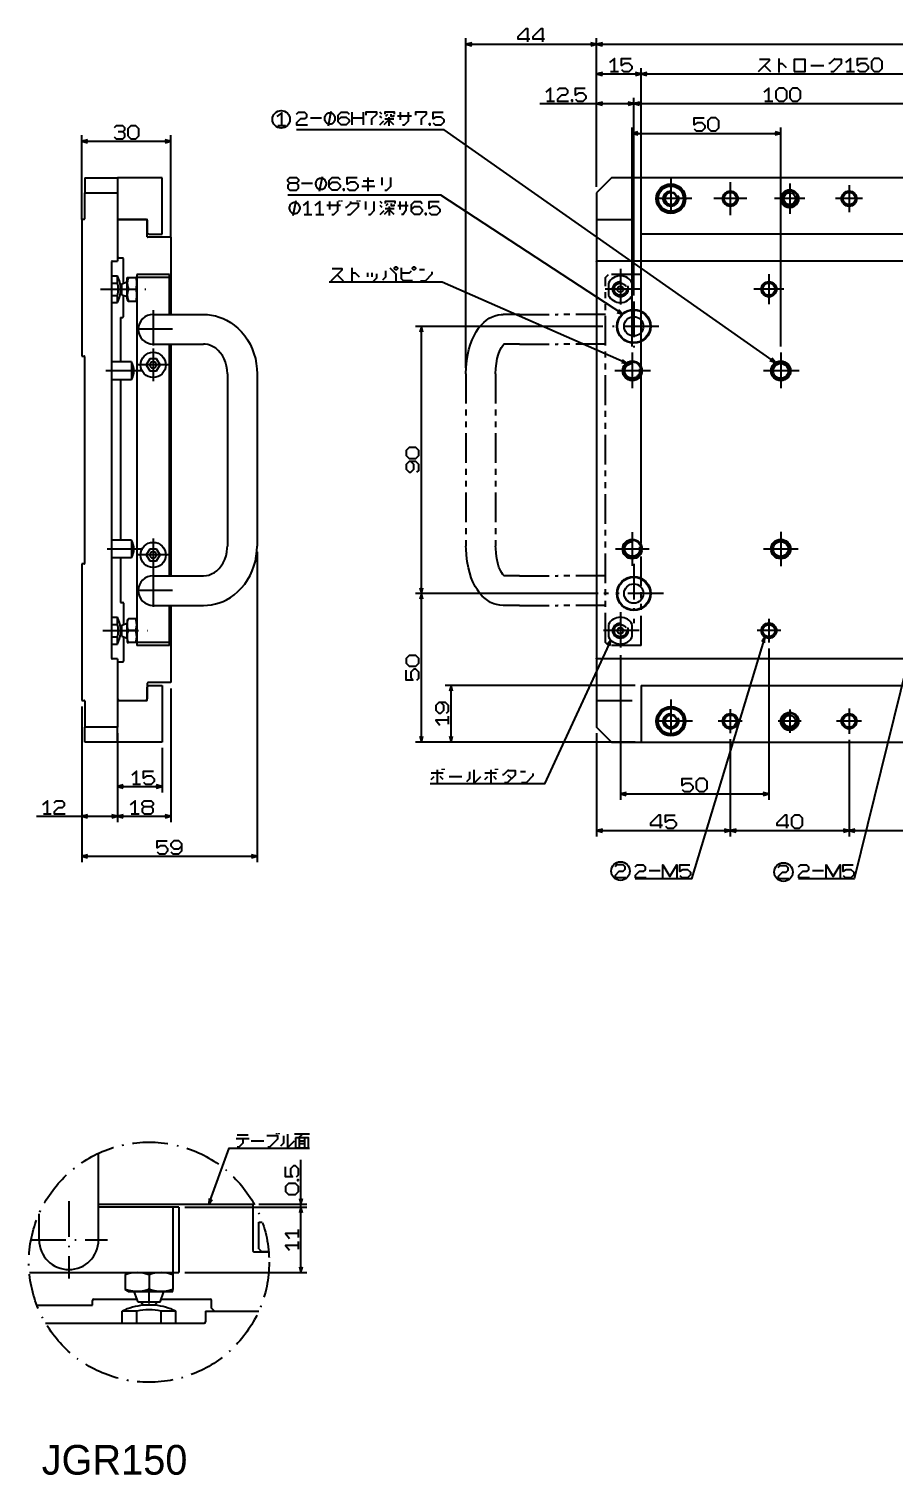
# Model space of a CAD drawing. Extents: x 82 to 790, y 8 to 584.
# Drawn here: x 82.3 to 373.3, y 97.3 to 584.4 of the extents above; entities that cross this region are included whole.
import ezdxf

# ---------------------------------------------------------------- set-up
doc = ezdxf.new("R2010")
doc.units = 0
for name, pattern in [('DASHDOT', [18.5, 12, -3, 0.5, -3]), ('DASHED', [15, 12, -3]), ('DASHSPACE', [30, 12, -18]), ('PHANTOM', [20, 10, -2, 2, -2, 2, -2])]:
    doc.linetypes.add(name, pattern=pattern)
doc.layers.get('0').update_dxf_attribs({"linetype": 'CONTINUOUS'})

# ---------------------------------------------------------------- blocks, each defined once
blk = doc.blocks.new('*U1')
blk.add_text('JGR150', height=10).set_placement((86.62, 97.48))

msp = doc.modelspace()

# ---------------------------------------------------------------- linework, layer by layer
at = {"color": 7}
for p, q in [((229.46, 470.24), (229.46, 581.24)), ((273.46, 531.24), (273.46, 581.24)), ((273.46, 531.24), (273.46, 581.24)), ((229.46, 579.24), (273.46, 579.24)), ((273.46, 579.24), (598.46, 579.24)), ((273.46, 531.24), (273.46, 571.24)), ((288.46, 411.24), (288.46, 571.24)), ((288.46, 471.24), (288.46, 571.24)), ((273.46, 569.24), (288.46, 569.24)), ((288.46, 569.24), (438.46, 569.24)), ((273.46, 531.24), (273.46, 561.24)), ((285.96, 494.63), (285.96, 561.24)), ((285.96, 494.63), (285.96, 561.24)), ((254.32, 559.24), (285.96, 559.24)), ((285.96, 559.24), (385.96, 559.24)), ((285.46, 477.4), (285.46, 551.24)), ((335.46, 477.4), (335.46, 551.24)), ((100.14, 520.24), (100.14, 548.57)), ((100.14, 546.57), (130.14, 546.57)), ((130.14, 514.24), (130.14, 548.57)), ((285.46, 549.24), (335.46, 549.24)), ((101.14, 534.24), (101.14, 529.24)), ((101.14, 534.24), (112.14, 534.24)), ((112.14, 534.24), (112.14, 529.24)), ((127.14, 534.24), (112.14, 534.24)), ((127.14, 515.24), (127.14, 534.24)), ((278.46, 534.24), (273.46, 529.24)), ((593.46, 534.24), (278.46, 534.24)), ((588.46, 534.24), (288.46, 534.24)), ((288.46, 515.24), (288.46, 534.24)), ((101.14, 520.44), (101.14, 529.24)), ((101.14, 529.24), (112.14, 529.24)), ((112.14, 529.24), (112.14, 506.24)), ((273.46, 529.24), (273.46, 506.24)), ((297.31, 529.24), (296.15, 527.24)), ((296.15, 527.24), (297.31, 525.24)), ((299.62, 529.24), (297.31, 529.24)), ((300.77, 527.24), (299.62, 529.24)), ((299.62, 525.24), (300.77, 527.24)), ((297.31, 525.24), (299.62, 525.24)), ((100.14, 520.24), (100.14, 474.24)), ((100.94, 520.24), (100.14, 520.24)), ((112.14, 520.24), (121.94, 520.24)), ((112.64, 520.24), (112.14, 519.74)), ((121.64, 520.24), (112.64, 520.24)), ((121.64, 520.24), (122.14, 519.74)), ((122.14, 520.04), (122.14, 515.74)), ((122.14, 514.44), (122.14, 519.74)), ((122.64, 515.24), (122.14, 515.74)), ((130.14, 514.24), (122.34, 514.24)), ((122.64, 515.24), (127.14, 515.24)), ((130.14, 514.24), (130.14, 488.24)), ((588.46, 515.24), (288.46, 515.24)), ((112.14, 507.74), (112.64, 507.24)), ((113.94, 507.24), (112.64, 507.24)), ((114.14, 498.77), (114.14, 507.04)), ((110.14, 506.04), (110.14, 372.44)), ((110.34, 506.24), (112.14, 506.24)), ((129.64, 501.74), (118.64, 501.74)), ((118.64, 501.74), (118.64, 500.74)), ((129.64, 500.74), (129.64, 501.74)), ((273.46, 506.04), (273.46, 506.24)), ((438.46, 506.24), (273.46, 506.24)), ((273.46, 506.04), (273.46, 372.44)), ((110.14, 501.24), (112.14, 501.24)), ((110.14, 498.8), (112.14, 498.8)), ((112.14, 500.69), (112.14, 501.24)), ((112.14, 498.8), (112.14, 500.69)), ((113.14, 497.62), (113.14, 497.74)), ((113.14, 495.74), (113.14, 497.62)), ((113.64, 498.59), (115.43, 499.24)), ((113.64, 495.86), (113.64, 498.59)), ((115.43, 495.54), (115.43, 499.24)), ((115.43, 499.24), (115.44, 499.24)), ((115.44, 493.23), (115.44, 500.74)), ((115.44, 500.25), (115.77, 500.74)), ((115.45, 500.74), (115.8, 500.74)), ((115.8, 500.74), (118.29, 500.74)), ((118.64, 500.74), (118.29, 500.74)), ((118.64, 500.25), (118.32, 500.74)), ((129.64, 500.74), (118.64, 500.74)), ((118.64, 500.74), (118.64, 377.74)), ((118.64, 493.23), (118.64, 500.74)), ((129.64, 488.24), (129.64, 500.74)), ((277.46, 498.8), (277.46, 494.68)), ((285.46, 494.68), (285.46, 498.8)), ((110.14, 494.68), (112.14, 494.68)), ((110.14, 492.24), (112.14, 492.24)), ((112.14, 492.24), (112.14, 494.68)), ((113.64, 494.89), (113.64, 495.86)), ((113.64, 494.89), (115.43, 494.24)), ((114.14, 487.44), (114.14, 494.71)), ((115.43, 494.24), (115.43, 495.54)), ((115.43, 494.24), (115.44, 494.24)), ((115.44, 493.23), (115.77, 492.74)), ((115.77, 492.74), (115.8, 492.74)), ((115.8, 496.74), (118.29, 496.74)), ((115.8, 492.74), (118.29, 492.74)), ((118.32, 492.74), (118.29, 492.74)), ((118.64, 493.23), (118.32, 492.74)), ((113.14, 487.24), (113.94, 487.24)), ((113.14, 487.24), (113.14, 472.24)), ((124.14, 488.24), (131.64, 488.24)), ((131.64, 488.24), (141.15, 488.24)), ((275.57, 484.24), (212.46, 484.24)), ((214.46, 394.24), (214.46, 484.24)), ((124.14, 478.24), (131.64, 478.24)), ((129.64, 400.24), (129.64, 478.24)), ((130.14, 478.24), (130.14, 400.24)), ((131.64, 478.24), (141.15, 478.24)), ((100.14, 474.24), (100.94, 474.24)), ((101.14, 404.44), (101.14, 474.04)), ((122.99, 473.24), (121.84, 471.24)), ((125.3, 473.24), (122.99, 473.24)), ((126.45, 471.24), (125.3, 473.24)), ((116.84, 472.24), (110.14, 472.24)), ((116.84, 472.24), (116.84, 470.68)), ((116.84, 470.68), (116.84, 466.24)), ((121.84, 471.24), (122.99, 469.24)), ((122.99, 469.24), (125.3, 469.24)), ((125.3, 469.24), (126.45, 471.24)), ((149.14, 468.24), (149.14, 410.24)), ((159.14, 468.24), (159.14, 410.24)), ((116.84, 466.24), (110.14, 466.24)), ((113.14, 466.24), (113.14, 412.24)), ((116.84, 412.24), (110.14, 412.24)), ((116.84, 412.24), (116.84, 410.68)), ((116.84, 410.68), (116.84, 406.24)), ((122.99, 409.24), (121.84, 407.24)), ((125.3, 409.24), (122.99, 409.24)), ((126.45, 407.24), (125.3, 409.24)), ((116.84, 406.24), (110.14, 406.24)), ((113.14, 406.24), (113.14, 391.24)), ((121.84, 407.24), (122.99, 405.24)), ((122.99, 405.24), (125.3, 405.24)), ((125.3, 405.24), (126.45, 407.24)), ((159.14, 408.24), (159.14, 303.78)), ((100.14, 404.24), (100.14, 358.24)), ((100.94, 404.24), (100.14, 404.24)), ((124.14, 400.24), (131.64, 400.24)), ((131.64, 400.24), (141.15, 400.24)), ((113.14, 391.24), (113.94, 391.24)), ((114.14, 391.04), (114.14, 383.77)), ((124.14, 390.24), (131.64, 390.24)), ((129.64, 377.74), (129.64, 390.24)), ((130.14, 390.24), (130.14, 364.24)), ((131.64, 390.24), (141.15, 390.24)), ((273.93, 394.24), (212.46, 394.24)), ((273.93, 394.24), (212.46, 394.24)), ((214.46, 344.24), (214.46, 394.24)), ((110.14, 386.24), (112.14, 386.24)), ((112.14, 385.69), (112.14, 386.24)), ((112.14, 383.8), (112.14, 385.69)), ((115.44, 385.25), (115.77, 385.74)), ((115.44, 385.25), (115.44, 377.74)), ((115.77, 385.74), (115.8, 385.74)), ((118.29, 385.74), (115.8, 385.74)), ((118.32, 385.74), (118.29, 385.74)), ((118.64, 385.25), (118.32, 385.74)), ((118.64, 385.25), (118.64, 377.74)), ((110.14, 383.8), (112.14, 383.8)), ((113.14, 382.62), (113.14, 382.74)), ((113.14, 380.74), (113.14, 382.62)), ((113.64, 383.59), (115.43, 384.24)), ((113.64, 380.86), (113.64, 383.59)), ((113.64, 379.89), (113.64, 380.86)), ((115.43, 380.54), (115.43, 384.24)), ((115.43, 384.24), (115.44, 384.24)), ((115.43, 379.24), (115.43, 380.54)), ((118.29, 381.74), (115.8, 381.74)), ((277.46, 383.8), (277.46, 379.68)), ((285.46, 379.68), (285.46, 383.8)), ((110.14, 379.68), (112.14, 379.68)), ((110.14, 377.24), (112.14, 377.24)), ((112.14, 377.24), (112.14, 379.68)), ((113.64, 379.89), (115.43, 379.24)), ((114.14, 379.71), (114.14, 371.44)), ((115.43, 379.24), (115.44, 379.24)), ((115.44, 378.23), (115.77, 377.74)), ((115.45, 377.74), (115.8, 377.74)), ((118.29, 377.74), (115.8, 377.74)), ((118.64, 377.74), (118.29, 377.74)), ((118.64, 378.23), (118.32, 377.74)), ((129.64, 377.74), (118.64, 377.74)), ((118.64, 377.74), (118.64, 376.74)), ((129.64, 376.74), (118.64, 376.74)), ((129.64, 376.74), (129.64, 377.74)), ((331.46, 375.77), (331.46, 324.73)), ((112.14, 372.24), (110.34, 372.24)), ((112.14, 372.24), (112.14, 349.24)), ((112.14, 370.74), (112.64, 371.24)), ((112.64, 371.24), (113.94, 371.24)), ((273.46, 372.24), (273.46, 372.44)), ((438.46, 372.24), (273.46, 372.24)), ((273.46, 372.24), (273.46, 349.24)), ((281.46, 373.46), (281.46, 324.73)), ((122.14, 364.04), (122.14, 358.74)), ((122.64, 363.24), (122.14, 362.74)), ((122.14, 358.44), (122.14, 362.74)), ((130.14, 364.24), (122.34, 364.24)), ((122.64, 363.24), (127.14, 363.24)), ((127.14, 363.24), (127.14, 344.24)), ((130.14, 362.24), (130.14, 317.24)), ((286.46, 363.24), (222.46, 363.24)), ((224.46, 344.24), (224.46, 363.24)), ((288.46, 363.24), (588.46, 363.24)), ((288.46, 363.24), (288.46, 344.24)), ((100.14, 358.24), (100.94, 358.24)), ((100.14, 356.24), (100.14, 303.78)), ((100.14, 356.24), (100.14, 317.24)), ((101.14, 358.04), (101.14, 349.24)), ((112.64, 358.24), (112.14, 358.74)), ((112.14, 358.24), (121.94, 358.24)), ((121.64, 358.24), (122.14, 358.74)), ((297.31, 353.24), (296.15, 351.24)), ((296.15, 351.24), (297.31, 349.24)), ((299.62, 353.24), (297.31, 353.24)), ((300.77, 351.24), (299.62, 353.24)), ((299.62, 349.24), (300.77, 351.24)), ((112.14, 349.24), (101.14, 349.24)), ((101.14, 344.24), (101.14, 349.24)), ((112.14, 344.24), (112.14, 349.24)), ((112.14, 347.24), (112.14, 327.24)), ((278.46, 344.24), (273.46, 349.24)), ((273.46, 347.24), (273.46, 312.39)), ((297.31, 349.24), (299.62, 349.24)), ((112.14, 344.24), (101.14, 344.24)), ((127.14, 344.24), (112.14, 344.24)), ((112.14, 342.24), (112.14, 317.24)), ((112.14, 342.24), (112.14, 317.24)), ((127.14, 342.24), (127.14, 327.24)), ((276.46, 344.24), (212.46, 344.24)), ((265.03, 344.24), (222.46, 344.24)), ((286.46, 344.24), (271.53, 344.24)), ((278.46, 344.24), (288.46, 344.24)), ((288.46, 344.24), (588.46, 344.24)), ((318.46, 345.21), (318.46, 312.39)), ((318.46, 345.21), (318.46, 312.39)), ((358.46, 345.01), (358.46, 312.39)), ((358.46, 345.01), (358.46, 312.39)), ((112.14, 329.24), (127.14, 329.24)), ((281.46, 326.73), (331.46, 326.73)), ((84.85, 319.24), (112.14, 319.24)), ((112.14, 319.24), (130.14, 319.24)), ((273.46, 314.39), (318.46, 314.39)), ((318.46, 314.39), (358.46, 314.39)), ((358.46, 314.39), (418.46, 314.39)), ((100.14, 305.78), (159.14, 305.78)), ((105.76, 191.55), (105.76, 205.73)), ((173.9, 182.55), (173.9, 203.5)), ((105.76, 176.55), (105.76, 191.55)), ((85.76, 176.55), (85.76, 185.35)), ((105.76, 188.55), (157.76, 188.55)), ((130.76, 187.55), (105.76, 187.55)), ((130.76, 187.55), (130.76, 165.55)), ((132.76, 187.55), (130.76, 187.55)), ((132.76, 187.55), (132.76, 165.55)), ((134.76, 187.55), (175.9, 187.55)), ((134.76, 187.55), (175.9, 187.55)), ((157.76, 188.55), (157.76, 172.95)), ((159.76, 188.55), (175.9, 188.55)), ((173.9, 165.55), (173.9, 187.55)), ((159.76, 173.55), (159.76, 182.55)), ((159.76, 182.55), (160.87, 182.55)), ((158.16, 172.55), (163.04, 172.55)), ((159.76, 173.55), (160.76, 172.55)), ((163.04, 172.55), (160.76, 172.55)), ((82.47, 165.55), (130.76, 165.55)), ((115.74, 165.55), (114.76, 164.9)), ((114.76, 164.9), (114.76, 164.83)), ((114.76, 164.83), (114.76, 159.86)), ((115.74, 165.55), (130.75, 165.55)), ((122.76, 164.83), (122.76, 159.86)), ((129.78, 165.55), (130.76, 164.9)), ((130.76, 165.55), (132.76, 165.55)), ((130.76, 165.54), (130.76, 164.83)), ((130.76, 164.83), (130.76, 159.86)), ((134.76, 165.55), (175.9, 165.55)), ((103.76, 154.55), (103.76, 156.15)), ((104.16, 156.55), (118.69, 156.55)), ((114.76, 159.79), (114.76, 159.86)), ((115.74, 159.15), (114.76, 159.79)), ((115.74, 159.15), (130.75, 159.15)), ((117.76, 159.12), (117.76, 159.15)), ((125.15, 159.12), (117.76, 159.12)), ((119.06, 155.55), (117.76, 159.12)), ((127.76, 159.12), (125.15, 159.12)), ((126.46, 155.55), (127.76, 159.12)), ((126.82, 156.55), (143.36, 156.55)), ((127.76, 159.12), (127.76, 159.15)), ((129.78, 159.15), (130.76, 159.79)), ((130.76, 159.15), (130.76, 159.86)), ((143.76, 153.55), (143.76, 156.15)), ((85.01, 154.55), (103.76, 154.55)), ((114.86, 152.55), (113.76, 152.55)), ((113.76, 148.55), (113.76, 152.55)), ((118.63, 152.55), (114.86, 152.55)), ((118.63, 148.55), (118.63, 152.55)), ((124.53, 155.55), (119.06, 155.55)), ((121, 154.54), (120.76, 154.54)), ((124.76, 154.54), (121, 154.54)), ((126.46, 155.55), (124.53, 155.55)), ((126.88, 148.55), (126.88, 152.55)), ((131.76, 152.55), (126.88, 152.55)), ((131.76, 148.55), (131.76, 152.55)), ((141.76, 152.55), (141.76, 148.95)), ((141.76, 152.55), (159.68, 152.55)), ((144.76, 152.55), (143.76, 153.55)), ((87.9, 148.55), (141.36, 148.55))]:
    msp.add_line(p, q, dxfattribs=at)
at = {"color": 7, "linetype": 'DASHDOT'}
for p, q in [((298.46, 534.25), (298.46, 520.24)), ((318.46, 532.82), (318.46, 521.66)), ((338.46, 532.33), (338.46, 522.15)), ((358.46, 531.8), (358.46, 522.68)), ((305.47, 527.24), (291.46, 527.24)), ((301.15, 527.24), (295.78, 527.24)), ((298.46, 529.93), (298.46, 524.56)), ((324.04, 527.24), (312.88, 527.24)), ((343.55, 527.24), (333.37, 527.24)), ((363.02, 527.24), (353.9, 527.24)), ((281.46, 503.64), (281.46, 489.84)), ((331.46, 501.79), (331.46, 491.7)), ((106.37, 496.74), (121.64, 496.74)), ((118.69, 496.74), (118.25, 496.74)), ((288.36, 496.74), (274.56, 496.74)), ((285.96, 492.63), (285.96, 475.85)), ((336.51, 496.74), (326.42, 496.74)), ((124.14, 489.74), (124.14, 476.74)), ((130.64, 483.24), (117.64, 483.24)), ((294.35, 484.24), (277.57, 484.24)), ((124.14, 476.77), (124.14, 465.72)), ((285.46, 475.4), (285.46, 463.09)), ((335.46, 475.4), (335.46, 463.08)), ((120.19, 469.24), (106.8, 469.24)), ((129.67, 471.24), (118.62, 471.24)), ((291.62, 469.24), (279.31, 469.24)), ((341.62, 469.24), (329.3, 469.24)), ((285.46, 414.91), (285.46, 403.58)), ((335.46, 415.07), (335.46, 403.41)), ((120.71, 409.24), (106.27, 409.24)), ((124.14, 412.77), (124.14, 401.72)), ((291.13, 409.24), (279.8, 409.24)), ((341.29, 409.24), (329.63, 409.24)), ((129.67, 407.24), (118.62, 407.24)), ((285.96, 404.28), (285.96, 384.21)), ((124.14, 401.74), (124.14, 388.74)), ((130.64, 395.24), (117.64, 395.24)), ((296, 394.24), (275.93, 394.24)), ((281.46, 388.02), (281.46, 375.46)), ((331.46, 385.72), (331.46, 377.77)), ((107.16, 381.74), (122.29, 381.74)), ((118.69, 381.74), (118.25, 381.74)), ((287.74, 381.74), (275.18, 381.74)), ((335.44, 381.74), (327.49, 381.74)), ((298.46, 358.55), (298.46, 343.94)), ((305.77, 351.24), (291.16, 351.24)), ((301.15, 351.24), (295.78, 351.24)), ((298.46, 353.93), (298.46, 348.56)), ((322.5, 351.24), (314.43, 351.24)), ((318.46, 355.28), (318.46, 347.21)), ((342.36, 351.24), (334.56, 351.24)), ((338.46, 355.14), (338.46, 347.34)), ((362.69, 351.24), (354.23, 351.24)), ((358.46, 355.47), (358.46, 347.01)), ((95.76, 189.55), (95.76, 163.55)), ((82.76, 176.55), (108.76, 176.55)), ((122.76, 165.63), (122.76, 164.76)), ((122.76, 155.11), (122.76, 160.29))]:
    msp.add_line(p, q, dxfattribs=at)
at = {"color": 7, "linetype": 'DASHED'}
for p, q in [((273.46, 520.24), (288.46, 520.24)), ((273.46, 358.24), (288.46, 358.24)), ((288.46, 344.24), (588.46, 344.24))]:
    msp.add_line(p, q, dxfattribs=at)
at = {"color": 7, "linetype": 'PHANTOM'}
for p, q in [((276.46, 500.74), (277.46, 501.74)), ((288.46, 501.74), (277.46, 501.74)), ((288.46, 376.74), (288.46, 501.74)), ((276.46, 377.74), (276.46, 500.74)), ((247.45, 488.24), (241.96, 488.24)), ((247.45, 488.24), (260.44, 488.24)), ((276.46, 488.24), (260.44, 488.24)), ((247.45, 478.24), (242.27, 478.24)), ((247.45, 478.24), (260.44, 478.24)), ((276.46, 478.24), (260.44, 478.24)), ((229.46, 468.24), (229.46, 410.24)), ((239.46, 468.24), (239.46, 410.24)), ((247.45, 400.24), (242.27, 400.24)), ((247.45, 400.24), (260.44, 400.24)), ((276.46, 400.24), (260.44, 400.24)), ((247.45, 390.24), (241.96, 390.24)), ((247.45, 390.24), (260.44, 390.24)), ((276.46, 390.24), (260.44, 390.24)), ((277.46, 376.74), (276.46, 377.74)), ((288.46, 376.74), (277.46, 376.74))]:
    msp.add_line(p, q, dxfattribs=at)
at = {"color": 7}
for points in [[(231.39, 579.76), (229.46, 579.24), (231.39, 578.72)], [(250.3, 580.08), (250.3, 584.41), (249.63, 584.41), (246.96, 581.74), (246.96, 581.08), (250.96, 581.08)], [(255.3, 580.08), (255.3, 584.41), (254.63, 584.41), (251.96, 581.74), (251.96, 581.08), (255.96, 581.08)], [(271.53, 578.72), (273.46, 579.24), (271.53, 579.76)], [(275.39, 579.76), (273.46, 579.24), (275.39, 578.72)], [(279.47, 570.08), (279.47, 574.41), (277.8, 573.08)], [(278.14, 570.08), (280.8, 570.08)], [(281.8, 570.74), (282.47, 570.08), (284.47, 570.08), (285.47, 571.08), (285.47, 571.74), (284.47, 572.74), (282.8, 572.74), (281.8, 572.08), (281.8, 574.41), (285.14, 574.41)], [(327.96, 570.08), (331.63, 573.74), (331.63, 574.08), (328.3, 574.08)], [(329.96, 572.08), (331.96, 570.08)], [(334.96, 569.74), (334.96, 574.41)], [(334.96, 572.74), (335.96, 572.74), (337.3, 571.41)], [(345.63, 572.08), (349.96, 572.08)], [(353.63, 574.41), (351.96, 572.74), (351.63, 572.74)], [(352.3, 570.08), (353.3, 570.08), (355.96, 572.74), (355.96, 574.08), (353.3, 574.08)], [(358.96, 570.08), (358.96, 574.41), (357.3, 573.08)], [(357.63, 570.08), (360.3, 570.08)], [(361.3, 570.74), (361.96, 570.08), (363.96, 570.08), (364.96, 571.08), (364.96, 571.74), (363.96, 572.74), (362.3, 572.74), (361.3, 572.08), (361.3, 574.41), (364.63, 574.41)], [(275.39, 569.76), (273.46, 569.24), (275.39, 568.72)], [(286.53, 568.72), (288.46, 569.24), (286.53, 569.76)], [(290.39, 569.76), (288.46, 569.24), (290.39, 568.72)], [(257.98, 560.08), (257.98, 564.41), (256.32, 563.08)], [(260.32, 563.74), (260.98, 564.41), (262.98, 564.41), (263.65, 563.74), (263.65, 562.74), (262.98, 562.08), (261.65, 562.08), (260.32, 560.74), (260.32, 560.08), (263.98, 560.08)], [(266.32, 560.74), (266.98, 560.08), (268.98, 560.08), (269.98, 561.08), (269.98, 561.74), (268.98, 562.74), (267.32, 562.74), (266.32, 562.08), (266.32, 564.41), (269.65, 564.41)], [(331.46, 560.08), (331.46, 564.41), (329.8, 563.08)], [(167.43, 551.86), (167.43, 556.19), (165.76, 554.86)], [(172.46, 555.74), (173.13, 556.41), (175.13, 556.41), (175.8, 555.74), (175.8, 554.74), (175.13, 554.08), (173.8, 554.08), (172.46, 552.74), (172.46, 552.08), (176.13, 552.08)], [(183.13, 551.74), (184.13, 556.74)], [(186.46, 553.74), (187.46, 554.74), (189.13, 554.74), (190.13, 553.74), (190.13, 553.08), (189.13, 552.08), (187.46, 552.08), (186.46, 553.08), (186.46, 555.41), (187.46, 556.41), (189.46, 556.41), (190.13, 555.74)], [(191.13, 552.08), (191.13, 556.41)], [(194.8, 556.41), (194.8, 552.08)], [(197.8, 552.08), (197.8, 554.08), (199.46, 555.74), (199.46, 556.41), (195.8, 556.41), (195.8, 555.41)], [(201.13, 555.74), (200.46, 556.41)], [(205.46, 555.74), (205.46, 556.41), (202.13, 556.41), (202.13, 555.74)], [(202.46, 555.08), (203.13, 555.74)], [(204.13, 555.74), (204.13, 555.08), (205.13, 555.08), (205.13, 555.41)], [(207.46, 553.74), (207.46, 556.41)], [(208.13, 552.08), (208.8, 552.08), (210.13, 553.41), (210.13, 556.41)], [(214.46, 552.08), (214.46, 554.08), (216.13, 555.74), (216.13, 556.41), (212.46, 556.41), (212.46, 555.41)], [(218.46, 552.74), (219.13, 552.08), (221.13, 552.08), (222.13, 553.08), (222.13, 553.74), (221.13, 554.74), (219.46, 554.74), (218.46, 554.08), (218.46, 556.41), (221.8, 556.41)], [(256.65, 560.08), (259.32, 560.08)], [(275.39, 559.76), (273.46, 559.24), (275.39, 558.72)], [(284.03, 558.72), (285.96, 559.24), (284.03, 559.76)], [(287.89, 559.76), (285.96, 559.24), (287.89, 558.72)], [(330.13, 560.08), (332.8, 560.08)], [(113.98, 549.74), (114.64, 550.4), (114.64, 551.07), (113.98, 551.74), (111.64, 551.74), (110.98, 551.07)], [(166.1, 551.86), (168.76, 551.86)], [(333.71, 472.03), (222.13, 550.41), (172.46, 550.41)], [(177.13, 554.41), (180.8, 554.41)], [(191.13, 554.41), (194.8, 554.41)], [(201.13, 554.41), (200.46, 555.08)], [(200.46, 552.08), (201.8, 553.41)], [(203.13, 553.41), (201.8, 552.08)], [(202.13, 554.08), (205.13, 554.08)], [(203.46, 554.74), (203.46, 551.74)], [(205.13, 552.08), (203.8, 553.41)], [(211.13, 555.08), (206.46, 555.08)], [(306.3, 550.74), (306.96, 550.08), (308.96, 550.08), (309.96, 551.08), (309.96, 551.74), (308.96, 552.74), (307.3, 552.74), (306.3, 552.08), (306.3, 554.41), (309.63, 554.41)], [(102.08, 547.09), (100.14, 546.57), (102.08, 546.05)], [(110.98, 548.07), (111.64, 547.4), (113.98, 547.4), (114.64, 548.07), (114.64, 549.07), (113.98, 549.74), (112.31, 549.74)], [(128.21, 546.05), (130.14, 546.57), (128.21, 547.09)], [(287.39, 549.76), (285.46, 549.24), (287.39, 548.72)], [(333.53, 548.72), (335.46, 549.24), (333.53, 549.76)], [(170.13, 532.41), (169.46, 531.74), (169.46, 530.74), (170.13, 530.08), (172.46, 530.08), (173.13, 530.74), (173.13, 531.74), (172.46, 532.41), (170.13, 532.41), (169.46, 533.08), (169.46, 533.74), (170.13, 534.41), (172.46, 534.41), (173.13, 533.74), (173.13, 533.08), (172.46, 532.41)], [(174.13, 532.41), (177.8, 532.41)], [(180.13, 529.74), (181.13, 534.74)], [(183.46, 531.74), (184.46, 532.74), (186.13, 532.74), (187.13, 531.74), (187.13, 531.08), (186.13, 530.08), (184.46, 530.08), (183.46, 531.08), (183.46, 533.41), (184.46, 534.41), (186.46, 534.41), (187.13, 533.74)], [(189.46, 530.74), (190.13, 530.08), (192.13, 530.08), (193.13, 531.08), (193.13, 531.74), (192.13, 532.74), (190.46, 532.74), (189.46, 532.08), (189.46, 534.41), (192.8, 534.41)], [(194.46, 531.41), (198.8, 531.41)], [(198.46, 533.08), (194.8, 533.08)], [(196.46, 534.41), (196.46, 529.74)], [(201.13, 534.41), (201.13, 531.74)], [(202.13, 530.08), (202.8, 530.08), (204.13, 531.41), (204.13, 534.41)], [(282.25, 488.3), (220.99, 528.41), (169.46, 528.41)], [(171.27, 521.57), (172.27, 526.57)], [(176.27, 521.9), (176.27, 526.23), (174.61, 524.9)], [(180.27, 521.9), (180.27, 526.23), (178.61, 524.9)], [(183.61, 523.57), (183.61, 526.23)], [(184.27, 521.9), (184.94, 521.9), (186.27, 523.23), (186.27, 526.23)], [(186.94, 526.23), (186.94, 526.57)], [(187.61, 526.57), (187.61, 526.23)], [(190.61, 526.23), (190.61, 525.57), (189.27, 524.23), (188.94, 524.23)], [(192.94, 526.23), (192.94, 526.57)], [(193.61, 526.57), (193.61, 526.23)], [(195.61, 526.23), (195.61, 523.57)], [(196.61, 521.9), (197.27, 521.9), (198.61, 523.23), (198.61, 526.23)], [(201.27, 525.57), (200.61, 526.23)], [(205.61, 525.57), (205.61, 526.23), (202.27, 526.23), (202.27, 525.57)], [(207.27, 523.57), (207.27, 526.23)], [(209.27, 526.23), (209.27, 523.23), (208.27, 521.9), (207.77, 521.9)], [(211.11, 523.57), (212.11, 524.57), (213.77, 524.57), (214.77, 523.57), (214.77, 522.9), (213.77, 521.9), (212.11, 521.9), (211.11, 522.9), (211.11, 525.23), (212.11, 526.23), (214.11, 526.23), (214.77, 525.57)], [(217.11, 522.57), (217.77, 521.9), (219.77, 521.9), (220.77, 522.9), (220.77, 523.57), (219.77, 524.57), (218.11, 524.57), (217.11, 523.9), (217.11, 526.23), (220.44, 526.23)], [(174.94, 521.9), (177.61, 521.9)], [(178.94, 521.9), (181.61, 521.9)], [(187.27, 524.9), (182.61, 524.9)], [(189.61, 521.9), (190.61, 521.9), (193.27, 524.57), (193.27, 525.57), (190.61, 525.57)], [(201.27, 524.23), (200.61, 524.9)], [(200.61, 521.9), (201.94, 523.23)], [(203.27, 523.23), (201.94, 521.9)], [(202.27, 523.9), (205.27, 523.9)], [(202.61, 524.9), (203.27, 525.57)], [(203.61, 524.57), (203.61, 521.57)], [(205.27, 521.9), (203.94, 523.23)], [(204.27, 525.57), (204.27, 524.9), (205.27, 524.9), (205.27, 525.23)], [(206.52, 524.9), (210.02, 524.9)], [(184.13, 499.58), (187.8, 503.24), (187.8, 503.58), (184.46, 503.58)], [(191.13, 499.24), (191.13, 503.91)], [(191.13, 502.24), (192.13, 502.24), (193.46, 500.91)], [(196.46, 500.91), (196.46, 502.24)], [(197.46, 499.24), (198.13, 499.24), (199.46, 500.58), (199.46, 501.91)], [(197.8, 502.24), (197.8, 500.91)], [(201.46, 499.91), (202.46, 500.91), (202.46, 502.91)], [(203.8, 503.91), (205.8, 501.91), (205.8, 499.58)], [(211.46, 499.58), (208.46, 499.58), (207.8, 500.24), (207.8, 503.91)], [(207.8, 502.24), (210.46, 502.24), (211.13, 502.91)], [(215.46, 503.24), (213.8, 503.24)], [(214.13, 499.58), (215.8, 499.58), (218.13, 501.91), (218.13, 502.58)], [(115.8, 500.74), (115.63, 500.17), (115.52, 499.6), (115.45, 498.8), (115.5, 498), (115.62, 497.38), (115.8, 496.74)], [(118.29, 500.74), (118.46, 500.17), (118.57, 499.6), (118.64, 498.8), (118.59, 498), (118.47, 497.38), (118.29, 496.74)], [(283.78, 471.72), (221.46, 499.16), (183.46, 499.16)], [(186.13, 501.58), (188.13, 499.58)], [(115.8, 496.74), (115.63, 496.17), (115.52, 495.6), (115.45, 494.8), (115.5, 494), (115.62, 493.38), (115.8, 492.74)], [(118.29, 496.74), (118.46, 496.17), (118.57, 495.6), (118.64, 494.8), (118.59, 494), (118.47, 493.38), (118.29, 492.74)], [(141.15, 488.24), (142.49, 488.19), (143.82, 488.02), (145.17, 487.74), (146.42, 487.37), (147.67, 486.89), (148.88, 486.31), (150.16, 485.57), (151.43, 484.67), (152.71, 483.58), (153.9, 482.38), (154.97, 481.07), (155.93, 479.66), (156.77, 478.18), (157.49, 476.63), (158.08, 475.02), (158.55, 473.37), (158.88, 471.68), (159.08, 469.97), (159.14, 468.24)], [(280.35, 488.93), (282.25, 488.3), (280.92, 489.79)], [(214.98, 482.31), (214.46, 484.24), (213.94, 482.31)], [(149.14, 468.24), (149.07, 469.57), (148.86, 470.87), (148.51, 472.12), (148.04, 473.29), (147.44, 474.38), (146.75, 475.35), (146.01, 476.15), (145.2, 476.85), (144.36, 477.39), (143.46, 477.81), (142.54, 478.09), (141.67, 478.22), (141.15, 478.24)], [(281.8, 472.03), (283.78, 471.72), (282.22, 472.98)], [(331.83, 472.71), (333.71, 472.03), (332.43, 473.56)], [(212.96, 435.08), (213.63, 435.74), (213.63, 437.74), (212.63, 438.74), (210.3, 438.74), (209.3, 437.74), (209.3, 436.08), (210.3, 435.08), (210.96, 435.08), (211.96, 436.08), (211.96, 437.74), (210.96, 438.74)], [(141.15, 390.24), (142.49, 390.3), (143.82, 390.46), (145.17, 390.74), (146.42, 391.11), (147.67, 391.6), (148.88, 392.17), (150.16, 392.92), (151.43, 393.81), (152.71, 394.9), (153.9, 396.11), (154.97, 397.42), (155.93, 398.82), (156.77, 400.3), (157.49, 401.85), (158.08, 403.46), (158.55, 405.12), (158.88, 406.81), (159.08, 408.52), (159.14, 410.24)], [(141.15, 400.24), (142.06, 400.31), (142.89, 400.48), (143.84, 400.84), (144.76, 401.34), (145.55, 401.92), (146.35, 402.67), (147.07, 403.55), (147.71, 404.56), (148.25, 405.68), (148.68, 406.89), (148.97, 408.16), (149.12, 409.48), (149.14, 410.24)], [(213.94, 396.17), (214.46, 394.24), (214.98, 396.17)], [(214.98, 392.31), (214.46, 394.24), (213.94, 392.31)], [(115.8, 381.74), (115.63, 382.32), (115.52, 382.88), (115.45, 383.69), (115.5, 384.49), (115.62, 385.11), (115.8, 385.74)], [(118.29, 381.74), (118.46, 382.32), (118.57, 382.88), (118.64, 383.69), (118.59, 384.49), (118.47, 385.11), (118.29, 385.74)], [(115.8, 377.74), (115.63, 378.32), (115.52, 378.88), (115.45, 379.69), (115.5, 380.49), (115.62, 381.11), (115.8, 381.74)], [(118.29, 377.74), (118.46, 378.32), (118.57, 378.88), (118.64, 379.69), (118.59, 380.49), (118.47, 381.11), (118.29, 381.74)], [(278.26, 378.58), (255.92, 330.16), (217.46, 330.16)], [(277.92, 376.61), (278.26, 378.58), (276.98, 377.04)], [(330.1, 379.65), (305.46, 298.16), (286.46, 298.16)], [(330.03, 377.65), (330.1, 379.65), (329.04, 377.95)], [(380.26, 379.55), (360.13, 298.16), (341.46, 298.16)], [(212.96, 365.08), (213.63, 365.74), (213.63, 367.74), (212.63, 368.74), (211.96, 368.74), (210.96, 367.74), (210.96, 366.08), (211.63, 365.08), (209.3, 365.08), (209.3, 368.41)], [(224.98, 361.31), (224.46, 363.24), (223.94, 361.31)], [(222.96, 353.91), (223.63, 354.58), (223.63, 356.58), (222.63, 357.58), (220.3, 357.58), (219.3, 356.58), (219.3, 354.91), (220.3, 353.91), (220.96, 353.91), (221.96, 354.91), (221.96, 356.58), (220.96, 357.58)], [(223.63, 351.58), (219.3, 351.58), (220.63, 349.91)], [(223.63, 350.24), (223.63, 352.91)], [(213.94, 346.17), (214.46, 344.24), (214.98, 346.17)], [(223.94, 346.17), (224.46, 344.24), (224.98, 346.17)], [(118.59, 330.08), (118.59, 334.41), (116.93, 333.08)], [(120.93, 330.74), (121.59, 330.08), (123.59, 330.08), (124.59, 331.08), (124.59, 331.74), (123.59, 332.74), (121.93, 332.74), (120.93, 332.08), (120.93, 334.41), (124.26, 334.41)], [(217.8, 333.91), (221.8, 333.91)], [(217.8, 331.58), (218.8, 332.58)], [(219.8, 334.91), (219.8, 330.58)], [(221.8, 331.58), (220.8, 332.58)], [(221.46, 335.24), (221.46, 334.91)], [(222.13, 334.91), (222.13, 335.24)], [(223.8, 332.58), (228.13, 332.58)], [(229.8, 330.91), (230.8, 331.91), (230.8, 334.24)], [(232.13, 334.91), (232.13, 330.58), (232.46, 330.58), (234.46, 332.58)], [(235.8, 333.91), (239.8, 333.91)], [(235.8, 331.58), (236.8, 332.58)], [(237.8, 334.91), (237.8, 330.58)], [(239.8, 331.58), (238.8, 332.58)], [(239.46, 335.24), (239.46, 334.91)], [(240.13, 334.91), (240.13, 335.24)], [(243.8, 334.91), (242.13, 333.24), (241.8, 333.24)], [(242.46, 330.58), (243.46, 330.58), (246.13, 333.24), (246.13, 334.58), (243.46, 334.58)], [(243.46, 333.24), (244.8, 331.91)], [(249.46, 334.24), (247.8, 334.24)], [(248.13, 330.58), (249.8, 330.58), (252.13, 332.91), (252.13, 333.58)], [(302.3, 328.23), (302.96, 327.57), (304.96, 327.57), (305.96, 328.57), (305.96, 329.23), (304.96, 330.23), (303.3, 330.23), (302.3, 329.57), (302.3, 331.9), (305.63, 331.9)], [(114.08, 329.76), (112.14, 329.24), (114.08, 328.72)], [(117.26, 330.08), (119.93, 330.08)], [(125.21, 328.72), (127.14, 329.24), (125.21, 329.76)], [(283.39, 327.25), (281.46, 326.73), (283.39, 326.22)], [(329.53, 326.22), (331.46, 326.73), (329.53, 327.25)], [(88.52, 320.08), (88.52, 324.41), (86.85, 323.08)], [(90.85, 323.74), (91.52, 324.41), (93.52, 324.41), (94.18, 323.74), (94.18, 322.74), (93.52, 322.08), (92.18, 322.08), (90.85, 320.74), (90.85, 320.08), (94.52, 320.08)], [(118.12, 320.08), (118.12, 324.41), (116.45, 323.08)], [(121.12, 322.41), (120.45, 321.74), (120.45, 320.74), (121.12, 320.08), (123.45, 320.08), (124.12, 320.74), (124.12, 321.74), (123.45, 322.41), (121.12, 322.41), (120.45, 323.08), (120.45, 323.74), (121.12, 324.41), (123.45, 324.41), (124.12, 323.74), (124.12, 323.08), (123.45, 322.41)], [(87.18, 320.08), (89.85, 320.08)], [(102.08, 319.76), (100.14, 319.24), (102.08, 318.72)], [(110.21, 318.72), (112.14, 319.24), (110.21, 319.76)], [(114.08, 319.76), (112.14, 319.24), (114.08, 318.72)], [(116.79, 320.08), (119.45, 320.08)], [(128.21, 318.72), (130.14, 319.24), (128.21, 319.76)], [(294.96, 315.23), (294.96, 319.56), (294.3, 319.56), (291.63, 316.89), (291.63, 316.23), (295.63, 316.23)], [(296.63, 315.89), (297.3, 315.23), (299.3, 315.23), (300.3, 316.23), (300.3, 316.89), (299.3, 317.89), (297.63, 317.89), (296.63, 317.23), (296.63, 319.56), (299.96, 319.56)], [(337.46, 315.23), (337.46, 319.56), (336.8, 319.56), (334.13, 316.89), (334.13, 316.23), (338.13, 316.23)], [(275.39, 314.91), (273.46, 314.39), (275.39, 313.88)], [(316.53, 313.88), (318.46, 314.39), (316.53, 314.91)], [(320.39, 314.91), (318.46, 314.39), (320.39, 313.88)], [(356.53, 313.88), (358.46, 314.39), (356.53, 314.91)], [(360.39, 314.91), (358.46, 314.39), (360.39, 313.88)], [(125.48, 307.28), (126.14, 306.61), (128.14, 306.61), (129.14, 307.61), (129.14, 308.28), (128.14, 309.28), (126.48, 309.28), (125.48, 308.61), (125.48, 310.94), (128.81, 310.94)], [(130.14, 307.28), (130.81, 306.61), (132.81, 306.61), (133.81, 307.61), (133.81, 309.94), (132.81, 310.94), (131.14, 310.94), (130.14, 309.94), (130.14, 309.28), (131.14, 308.28), (132.81, 308.28), (133.81, 309.28)], [(102.08, 306.29), (100.14, 305.78), (102.08, 305.26)], [(157.21, 305.26), (159.14, 305.78), (157.21, 306.29)], [(279.66, 302.31), (280.32, 302.98), (282.32, 302.98), (282.99, 302.31), (282.99, 301.31), (282.32, 300.64), (280.99, 300.64), (279.66, 299.31), (279.66, 298.64), (283.32, 298.64)], [(286.46, 302.24), (287.13, 302.91), (289.13, 302.91), (289.8, 302.24), (289.8, 301.24), (289.13, 300.58), (287.8, 300.58), (286.46, 299.24), (286.46, 298.58), (290.13, 298.58)], [(295.8, 298.58), (295.8, 302.91), (298.13, 298.91), (300.46, 302.91), (300.46, 298.58)], [(301.46, 299.24), (302.13, 298.58), (304.13, 298.58), (305.13, 299.58), (305.13, 300.24), (304.13, 301.24), (302.46, 301.24), (301.46, 300.58), (301.46, 302.91), (304.8, 302.91)], [(334.56, 301.97), (335.22, 302.64), (337.22, 302.64), (337.89, 301.97), (337.89, 300.97), (337.22, 300.3), (335.89, 300.3), (334.56, 298.97), (334.56, 298.3), (338.22, 298.3)], [(341.46, 302.24), (342.13, 302.91), (344.13, 302.91), (344.8, 302.24), (344.8, 301.24), (344.13, 300.58), (342.8, 300.58), (341.46, 299.24), (341.46, 298.58), (345.13, 298.58)], [(350.8, 298.58), (350.8, 302.91), (353.13, 298.91), (355.46, 302.91), (355.46, 298.58)], [(356.46, 299.24), (357.13, 298.58), (359.13, 298.58), (360.13, 299.58), (360.13, 300.24), (359.13, 301.24), (357.46, 301.24), (356.46, 300.58), (356.46, 302.91), (359.8, 302.91)], [(291.13, 300.91), (294.8, 300.91)], [(346.13, 300.91), (349.8, 300.91)], [(156.42, 210.55), (152.09, 210.55)], [(152.42, 211.88), (156.09, 211.88)], [(152.42, 207.88), (153.09, 207.88), (154.42, 209.21), (154.42, 210.55)], [(157.09, 209.88), (161.42, 209.88)], [(162.76, 207.88), (163.42, 207.88), (166.09, 210.55), (166.09, 211.55), (162.42, 211.55)], [(165.76, 212.21), (165.76, 212.55)], [(166.42, 212.55), (166.42, 212.21)], [(167.09, 208.21), (168.09, 209.21), (168.09, 211.55)], [(169.42, 212.21), (169.42, 207.88), (169.76, 207.88), (171.76, 209.88)], [(176.76, 212.21), (171.76, 212.21)], [(173.09, 210.88), (174.42, 212.21)], [(173.42, 207.55), (173.42, 210.88)], [(173.42, 209.88), (175.09, 209.88)], [(175.09, 210.88), (175.09, 207.55)], [(142.87, 188.55), (149.76, 207.46), (176.76, 207.46)], [(175.09, 208.88), (173.42, 208.88)], [(172.4, 197.83), (173.07, 198.5), (173.07, 200.5), (172.07, 201.5), (171.4, 201.5), (170.4, 200.5), (170.4, 198.83), (171.07, 197.83), (168.74, 197.83), (168.74, 201.17)], [(143.04, 190.54), (142.87, 188.55), (144.01, 190.18)], [(173.39, 190.48), (173.9, 188.55), (174.42, 190.48)], [(174.42, 185.61), (173.9, 187.55), (173.39, 185.61)], [(174.42, 185.61), (173.9, 187.55), (173.39, 185.61)], [(173.07, 178.71), (168.74, 178.71), (170.07, 177.05)], [(173.07, 177.38), (173.07, 180.05)], [(173.07, 173.38), (173.07, 176.05)], [(173.07, 174.71), (168.74, 174.71), (170.07, 173.05)], [(173.39, 167.48), (173.9, 165.55), (174.42, 167.48)], [(122.76, 164.83), (121.6, 165.17), (120.47, 165.41), (118.87, 165.54), (117.26, 165.44), (116.02, 165.2), (114.76, 164.83)], [(130.76, 164.83), (129.6, 165.17), (128.47, 165.41), (126.87, 165.54), (125.26, 165.44), (124.02, 165.2), (122.76, 164.83)], [(122.76, 159.86), (121.6, 159.52), (120.47, 159.29), (118.87, 159.15), (117.26, 159.25), (116.02, 159.49), (114.76, 159.86)], [(130.76, 159.86), (129.6, 159.52), (128.47, 159.29), (126.87, 159.15), (125.26, 159.25), (124.02, 159.49), (122.76, 159.86)]]:
    msp.add_lwpolyline(points, dxfattribs=at)
for points in [[(339.96, 570.08), (343.63, 570.08), (343.63, 574.08), (339.96, 574.08)], [(365.96, 571.08), (366.96, 570.08), (368.63, 570.08), (369.63, 571.08), (369.63, 573.41), (368.63, 574.41), (366.96, 574.41), (365.96, 573.41)], [(264.98, 560.08), (265.32, 560.08), (265.32, 560.41), (264.98, 560.41)], [(333.8, 561.08), (334.8, 560.08), (336.46, 560.08), (337.46, 561.08), (337.46, 563.41), (336.46, 564.41), (334.8, 564.41), (333.8, 563.41)], [(338.46, 561.08), (339.46, 560.08), (341.13, 560.08), (342.13, 561.08), (342.13, 563.41), (341.13, 564.41), (339.46, 564.41), (338.46, 563.41)], [(185.46, 554.24), (185.46, 554.41), (185.38, 554.74), (185.3, 554.99), (185.21, 555.16), (185.05, 555.41), (184.8, 555.66), (184.55, 555.83), (184.38, 555.91), (184.13, 555.99), (183.8, 556.08), (183.63, 556.08), (183.46, 556.08), (183.13, 555.99), (182.88, 555.91), (182.71, 555.83), (182.46, 555.66), (182.21, 555.41), (182.05, 555.16), (181.96, 554.99), (181.88, 554.74), (181.8, 554.41), (181.8, 554.24), (181.8, 554.08), (181.88, 553.74), (181.96, 553.49), (182.05, 553.33), (182.21, 553.08), (182.46, 552.83), (182.71, 552.66), (182.88, 552.58), (183.13, 552.49), (183.46, 552.41), (183.63, 552.41), (183.8, 552.41), (184.13, 552.49), (184.38, 552.58), (184.55, 552.66), (184.8, 552.83), (185.05, 553.08), (185.21, 553.33), (185.3, 553.49), (185.38, 553.74), (185.46, 554.08)], [(115.64, 548.4), (116.64, 547.4), (118.31, 547.4), (119.31, 548.4), (119.31, 550.74), (118.31, 551.74), (116.64, 551.74), (115.64, 550.74)], [(217.13, 552.08), (217.46, 552.08), (217.46, 552.41), (217.13, 552.41)], [(310.96, 551.08), (311.96, 550.08), (313.63, 550.08), (314.63, 551.08), (314.63, 553.41), (313.63, 554.41), (311.96, 554.41), (310.96, 553.41)], [(182.46, 532.24), (182.46, 532.41), (182.38, 532.74), (182.3, 532.99), (182.21, 533.16), (182.05, 533.41), (181.8, 533.66), (181.55, 533.83), (181.38, 533.91), (181.13, 533.99), (180.8, 534.08), (180.63, 534.08), (180.46, 534.08), (180.13, 533.99), (179.88, 533.91), (179.71, 533.83), (179.46, 533.66), (179.21, 533.41), (179.05, 533.16), (178.96, 532.99), (178.88, 532.74), (178.8, 532.41), (178.8, 532.24), (178.8, 532.08), (178.88, 531.74), (178.96, 531.49), (179.05, 531.33), (179.21, 531.08), (179.46, 530.83), (179.71, 530.66), (179.88, 530.58), (180.13, 530.49), (180.46, 530.41), (180.63, 530.41), (180.8, 530.41), (181.13, 530.49), (181.38, 530.58), (181.55, 530.66), (181.8, 530.83), (182.05, 531.08), (182.21, 531.33), (182.3, 531.49), (182.38, 531.74), (182.46, 532.08)], [(188.13, 530.08), (188.46, 530.08), (188.46, 530.41), (188.13, 530.41)], [(173.61, 524.07), (173.61, 524.23), (173.52, 524.57), (173.44, 524.82), (173.36, 524.98), (173.19, 525.23), (172.94, 525.48), (172.69, 525.65), (172.52, 525.73), (172.27, 525.82), (171.94, 525.9), (171.77, 525.9), (171.61, 525.9), (171.27, 525.82), (171.02, 525.73), (170.86, 525.65), (170.61, 525.48), (170.36, 525.23), (170.19, 524.98), (170.11, 524.82), (170.02, 524.57), (169.94, 524.23), (169.94, 524.07), (169.94, 523.9), (170.02, 523.57), (170.11, 523.32), (170.19, 523.15), (170.36, 522.9), (170.61, 522.65), (170.86, 522.48), (171.02, 522.4), (171.27, 522.32), (171.61, 522.23), (171.77, 522.23), (171.94, 522.23), (172.27, 522.32), (172.52, 522.4), (172.69, 522.48), (172.94, 522.65), (173.19, 522.9), (173.36, 523.15), (173.44, 523.32), (173.52, 523.57), (173.61, 523.9)], [(215.77, 521.9), (216.11, 521.9), (216.11, 522.23), (215.77, 522.23)], [(205.8, 503.24), (205.46, 503.58), (205.46, 503.91), (205.8, 504.24), (206.13, 504.24), (206.46, 503.91), (206.46, 503.58), (206.13, 503.24)], [(211.46, 503.91), (211.8, 504.24), (212.13, 504.24), (212.46, 503.91), (212.46, 503.58), (212.13, 503.24), (211.8, 503.24), (211.46, 503.58)], [(212.63, 439.74), (213.63, 440.74), (213.63, 442.41), (212.63, 443.41), (210.3, 443.41), (209.3, 442.41), (209.3, 440.74), (210.3, 439.74)], [(212.63, 369.74), (213.63, 370.74), (213.63, 372.41), (212.63, 373.41), (210.3, 373.41), (209.3, 372.41), (209.3, 370.74), (210.3, 369.74)], [(306.96, 328.57), (307.96, 327.57), (309.63, 327.57), (310.63, 328.57), (310.63, 330.9), (309.63, 331.9), (307.96, 331.9), (306.96, 330.9)], [(339.13, 316.23), (340.13, 315.23), (341.8, 315.23), (342.8, 316.23), (342.8, 318.56), (341.8, 319.56), (340.13, 319.56), (339.13, 318.56)], [(172.09, 210.88), (172.09, 207.55), (176.42, 207.55), (176.42, 210.88)], [(172.07, 191.83), (173.07, 192.83), (173.07, 194.5), (172.07, 195.5), (169.74, 195.5), (168.74, 194.5), (168.74, 192.83), (169.74, 191.83)], [(173.07, 196.5), (173.07, 196.83), (172.74, 196.83), (172.74, 196.5)]]:
    msp.add_lwpolyline(points, close=True, dxfattribs=at)
at = {"color": 7, "linetype": 'PHANTOM'}
for points in [[(229.46, 468.24), (229.53, 470.43), (229.74, 472.58), (230.08, 474.7), (230.48, 476.46), (231, 478.21), (231.55, 479.68), (232.19, 481.09), (232.91, 482.4), (233.74, 483.64), (234.58, 484.67), (235.47, 485.58), (236.33, 486.29), (237.32, 486.95), (238.12, 487.37), (239.19, 487.8), (240.31, 488.09), (241.27, 488.21), (241.96, 488.24)], [(239.46, 468.24), (239.53, 470.02), (239.71, 471.75), (240.02, 473.37), (240.42, 474.83), (240.89, 476.09), (241.39, 477.09), (241.86, 477.8), (242.22, 478.2), (242.38, 478.32)], [(241.96, 390.24), (240.92, 390.3), (239.78, 390.52), (238.83, 390.82), (237.78, 391.28), (236.81, 391.85), (235.89, 392.54), (234.96, 393.4), (234.16, 394.3), (233.31, 395.46), (232.58, 396.65), (231.82, 398.17), (231.25, 399.57), (230.72, 401.17), (230.27, 402.9), (229.87, 404.99), (229.6, 407.13), (229.48, 409.31), (229.46, 410.24)], [(242.38, 400.16), (242.12, 400.38), (241.9, 400.64), (241.51, 401.18), (241.04, 402.06), (240.58, 403.17), (240.17, 404.49), (239.82, 406.07), (239.59, 407.78), (239.47, 409.56), (239.46, 410.24)]]:
    msp.add_lwpolyline(points, dxfattribs=at)
at = {"color": 7}
for centre, radius in [((167.26, 553.98), 2.95), ((298.46, 527.24), 4.95), ((298.46, 527.24), 4.75), ((298.46, 527.24), 4.25), ((318.46, 527.24), 2.57), ((318.46, 527.24), 2.5), ((318.46, 527.24), 2.07), ((338.46, 527.24), 3), ((338.46, 527.24), 2.65), ((338.46, 527.24), 1.96), ((358.46, 527.24), 2.57), ((358.46, 527.24), 2.5), ((358.46, 527.24), 2.07), ((281.46, 496.74), 1), ((331.46, 496.74), 2.57), ((331.46, 496.74), 2.5), ((331.46, 496.74), 2.07), ((285.96, 484.24), 5.7), ((285.96, 484.24), 5.5), ((285.96, 484.24), 3.25), ((124.14, 471.24), 4.25), ((285.46, 469.24), 3.29), ((335.46, 469.24), 3.29), ((124.14, 471.24), 1.13), ((285.46, 469.24), 3), ((285.46, 469.24), 3), ((335.46, 469.24), 3), ((335.46, 469.24), 2.5), ((124.14, 407.24), 4.25), ((285.46, 409.24), 3.29), ((285.46, 409.24), 3), ((285.46, 409.24), 3), ((335.46, 409.24), 3.29), ((335.46, 409.24), 3), ((335.46, 409.24), 2.5), ((124.14, 407.24), 1.13), ((285.96, 394.24), 5.7), ((285.96, 394.24), 5.5), ((285.96, 394.24), 3.25), ((281.46, 381.74), 1), ((331.46, 381.74), 2.57), ((331.46, 381.74), 2.5), ((331.46, 381.74), 2.07), ((298.46, 351.24), 4.95), ((298.46, 351.24), 4.75), ((298.46, 351.24), 4.25), ((318.46, 351.24), 2.57), ((318.46, 351.24), 2.5), ((318.46, 351.24), 2.07), ((338.46, 351.24), 3), ((338.46, 351.24), 2.65), ((338.46, 351.24), 1.96), ((358.46, 351.24), 2.57), ((358.46, 351.24), 2.5), ((358.46, 351.24), 2.07), ((281.49, 300.77), 3.13), ((336.39, 300.43), 3.13)]:
    msp.add_circle(centre, radius, dxfattribs=at)
at = {"color": 7, "linetype": 'DASHED'}
for centre, radius in [((298.46, 527.24), 2.57), ((298.46, 527.24), 2.07), ((338.46, 527.24), 2.79), ((338.46, 527.24), 2.5), ((281.46, 496.74), 2.57), ((281.46, 496.74), 2.07), ((285.46, 469.24), 2.5), ((285.46, 409.24), 2.5), ((281.46, 381.74), 2.57), ((281.46, 381.74), 2.07), ((298.46, 351.24), 2.57), ((298.46, 351.24), 2.07), ((338.46, 351.24), 2.79), ((338.46, 351.24), 2.5)]:
    msp.add_circle(centre, radius, dxfattribs=at)
at = {"color": 7, "linetype": 'DASHSPACE'}
for centre in [(298.46, 527.24), (281.46, 496.74), (281.46, 381.74), (298.46, 351.24)]:
    msp.add_circle(centre, 2.5, dxfattribs=at)
at = {"color": 7, "linetype": 'DASHDOT'}
msp.add_circle((122.76, 169.04), 40.44, dxfattribs=at)
at = {"color": 7}
for centre, radius, start, end in [((338.46, 527.24), 3, 151.3521, 331.3521), ((100.94, 520.44), 0.2, 270, 0), ((121.94, 520.04), 0.2, 0, 90), ((122.34, 514.44), 0.2, 180, 270), ((113.94, 507.04), 0.2, 0, 90), ((110.34, 506.04), 0.2, 90, 180), ((102.99, 496.74), 10.2, 5.6263, 26.179), ((102.99, 496.74), 9.38, 347.3081, 12.6919), ((114.34, 496.74), 1.5, 117.8177, 143.3099), ((281.46, 496.74), 4.5, 27.266, 152.734), ((102.99, 496.74), 10.2, 333.821, 354.3737), ((114.34, 496.74), 1.5, 216.6966, 242.1816), ((281.46, 496.74), 4.5, 207.266, 332.734), ((113.94, 487.44), 0.2, 270, 360), ((124.14, 483.24), 5, 90, 270), ((100.94, 474.04), 0.2, 0, 90), ((111.64, 469.24), 6, 0, 30), ((111.64, 469.24), 6, 330, 360), ((111.64, 409.24), 6, 0, 30), ((111.64, 409.24), 6, 330, 360), ((100.94, 404.44), 0.2, 270, 360), ((124.14, 395.24), 5, 90, 270), ((113.94, 391.04), 0.2, 0, 90), ((102.99, 381.74), 10.2, 5.6263, 26.179), ((281.46, 381.74), 4.5, 27.266, 152.734), ((102.99, 381.74), 9.38, 347.3081, 12.6919), ((102.99, 381.74), 10.2, 333.821, 354.3737), ((114.34, 381.74), 1.5, 117.8177, 143.3099), ((114.34, 381.74), 1.5, 216.6966, 242.1816), ((281.46, 381.74), 4.5, 207.266, 332.734), ((110.34, 372.44), 0.2, 180, 270), ((113.94, 371.44), 0.2, 270, 360), ((122.34, 364.04), 0.2, 90, 180), ((100.94, 358.04), 0.2, 0, 90), ((121.94, 358.44), 0.2, 270, 360), ((338.46, 351.24), 3, 151.3521, 331.3521), ((95.76, 176.55), 10, 180, 0), ((158.16, 172.95), 0.4, 180, 270), ((104.16, 156.15), 0.4, 90, 180), ((143.36, 156.15), 0.4, 0, 90), ((122.76, 134.24), 20.4, 95.6263, 116.179), ((122.76, 134.24), 18.77, 77.3081, 102.6919), ((122.76, 156.95), 3, 207.8177, 233.3099), ((122.76, 156.95), 3, 306.6966, 332.1816), ((122.76, 134.24), 20.4, 63.821, 84.3737), ((141.36, 148.95), 0.4, 270, 0)]:
    msp.add_arc(centre, radius, start, end, dxfattribs=at)

# ---------------------------------------------------------------- block references
msp.add_blockref('*U1', (0, 0))

doc.saveas('drawing.dxf')
